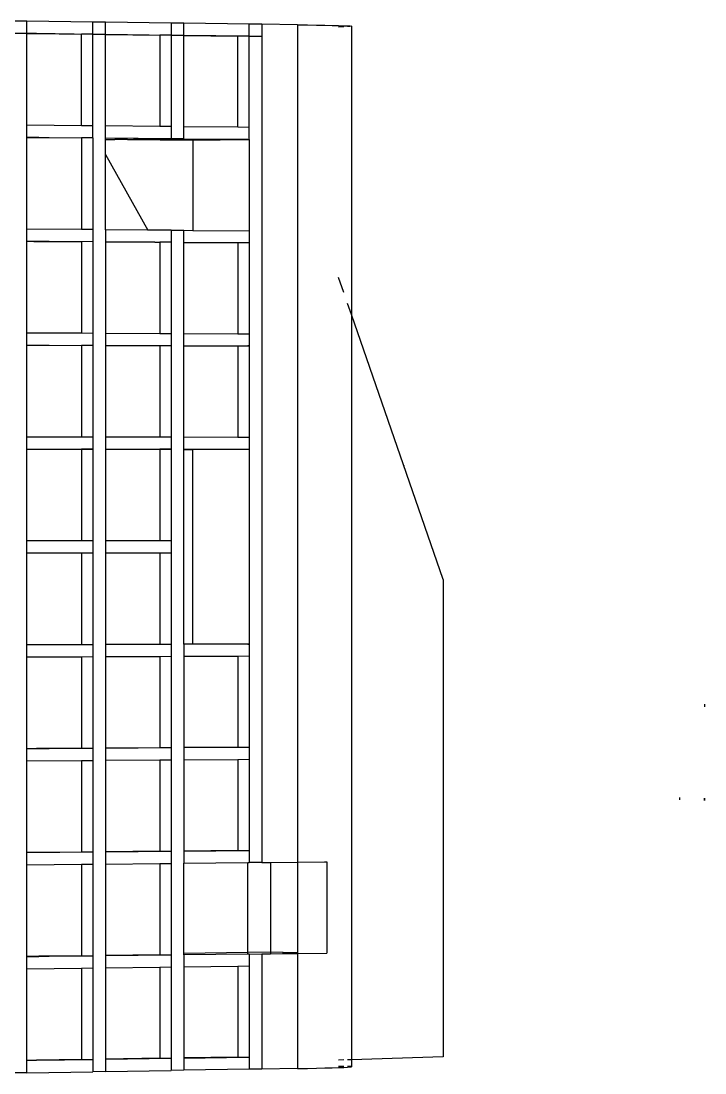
# Model space of a CAD drawing. Extents: x -10531 to 16009, y -6447 to 5372.
# Drawn here: x -9582 to -9188, y -330 to 275 of the extents above; entities that cross this region are included whole.
import ezdxf

# ---------------------------------------------------------------- set-up
doc = ezdxf.new("R2010")
doc.units = 0
doc.layers.get('0').update_dxf_attribs({"linetype": 'CONTINUOUS'})

msp = doc.modelspace()

# ---------------------------------------------------------------- linework, layer by layer
for p, q in [((-9578.32, 275.01), (-9585.01, 275.09)), ((-9540.42, 274.51), (-9578.32, 275.01)), ((-9578.32, 268.11), (-9578.32, 275.01)), ((-9533.09, 274.41), (-9540.42, 274.51)), ((-9540.42, 267.63), (-9540.42, 274.51)), ((-9495.36, 273.91), (-9533.09, 274.41)), ((-9533.09, 267.53), (-9533.09, 274.41)), ((-9488.05, 273.82), (-9495.36, 273.91)), ((-9495.36, 273.91), (-9495.36, 267.05)), ((-9450.46, 273.32), (-9488.05, 273.82)), ((-9488.05, 266.96), (-9488.05, 273.82)), ((-9443.21, 273.23), (-9450.46, 273.32)), ((-9450.46, 266.47), (-9450.46, 273.32)), ((-9422.67, 272.96), (-9443.21, 273.23)), ((-9443.21, 273.23), (-9443.21, 266.38)), ((-9422.67, 272.96), (-9416.98, 272.88)), ((-9422.67, 272.96), (-9422.67, -208.85)), ((-9416.98, 272.88), (-9411.69, 272.79)), ((-9411.69, 272.79), (-9406.9, 272.7)), ((-9406.9, 272.7), (-9402.66, 272.61)), ((-9402.66, 272.61), (-9399.04, 272.52)), ((-9399.04, 272.52), (-9396.09, 272.42)), ((-9396.09, 272.42), (-9393.86, 272.33)), ((-9585.01, 268.2), (-9578.32, 268.11)), ((-9578.32, 268.11), (-9572.72, 268.04)), ((-9578.32, 267.9), (-9578.32, 268.11)), ((-9578.32, 215.19), (-9578.32, 267.9)), ((-9578.32, 267.9), (-9572.72, 267.83)), ((-9572.72, 268.04), (-9572.72, 267.83)), ((-9572.72, 268.04), (-9540.42, 267.63)), ((-9572.72, 267.83), (-9546.89, 267.5)), ((-9540.42, 267.63), (-9546.89, 267.5)), ((-9546.89, 214.87), (-9546.89, 267.5)), ((-9540.42, 267.63), (-9533.09, 267.53)), ((-9540.42, 214.8), (-9540.42, 267.63)), ((-9533.09, 267.53), (-9495.36, 267.05)), ((-9533.09, 267.32), (-9533.09, 267.53)), ((-9533.09, 267.32), (-9501.84, 266.92)), ((-9533.09, 214.72), (-9533.09, 267.32)), ((-9495.36, 267.05), (-9501.84, 266.92)), ((-9501.84, 266.92), (-9501.84, 214.4)), ((-9495.36, 267.05), (-9495.36, 214.34)), ((-9495.36, 267.05), (-9488.05, 266.96)), ((-9488.05, 266.96), (-9451.27, 266.49)), ((-9488.05, 266.74), (-9488.05, 266.96)), ((-9488.05, 266.74), (-9456.95, 266.34)), ((-9488.05, 214.26), (-9488.05, 266.74)), ((-9451.27, 266.46), (-9456.95, 266.34)), ((-9456.95, 213.94), (-9456.95, 266.34)), ((-9451.27, 266.46), (-9451.27, 266.49)), ((-9451.27, 266.49), (-9450.46, 266.47)), ((-9450.46, 266.47), (-9451.27, 266.46)), ((-9450.46, 266.47), (-9443.21, 266.38)), ((-9450.46, 213.87), (-9450.46, 266.47)), ((-9443.21, 266.38), (-9443.21, -209.06)), ((-9399.04, 271.78), (-9396.09, 271.87)), ((-9393.86, 272.33), (-9392.38, 272.24)), ((-9392.58, 272), (-9393.86, 271.95)), ((-9391.74, 272.07), (-9392.58, 272)), ((-9392.38, 272.24), (-9391.67, 272.15)), ((-9391.67, 272.15), (-9391.74, 272.07)), ((-9391.67, 272.15), (-9391.67, 106.19)), ((-9578.32, 208.3), (-9578.32, 215.19)), ((-9546.89, 214.87), (-9578.32, 215.19)), ((-9540.42, 214.8), (-9546.89, 214.87)), ((-9540.42, 207.92), (-9540.42, 214.8)), ((-9533.09, 207.85), (-9533.09, 214.72)), ((-9501.84, 214.4), (-9533.09, 214.72)), ((-9495.36, 214.34), (-9501.84, 214.4)), ((-9495.36, 214.34), (-9495.36, 207.47)), ((-9488.05, 207.4), (-9488.05, 214.26)), ((-9456.95, 213.94), (-9488.05, 214.26)), ((-9450.46, 213.87), (-9456.95, 213.94)), ((-9450.46, 207.02), (-9450.46, 213.87)), ((-9578.32, 208.13), (-9578.32, 208.3)), ((-9578.32, 208.3), (-9574.79, 208.26)), ((-9578.32, 155.37), (-9578.32, 208.13)), ((-9578.32, 208.13), (-9574.79, 208.09)), ((-9574.79, 208.26), (-9574.79, 208.09)), ((-9574.79, 208.26), (-9574.3, 208.26)), ((-9574.79, 208.09), (-9574.3, 208.09)), ((-9574.3, 208.09), (-9574.3, 208.26)), ((-9574.3, 208.26), (-9572.72, 208.24)), ((-9574.3, 208.09), (-9572.72, 208.07)), ((-9572.72, 208.24), (-9572.72, 208.07)), ((-9572.72, 208.24), (-9571.44, 208.23)), ((-9572.72, 208.07), (-9571.44, 208.06)), ((-9571.44, 208.06), (-9571.44, 208.23)), ((-9571.44, 208.23), (-9565.4, 208.17)), ((-9571.44, 208.06), (-9565.4, 208)), ((-9565.4, 208), (-9565.4, 208.17)), ((-9565.4, 208.17), (-9540.42, 207.92)), ((-9565.4, 208), (-9546.89, 207.82)), ((-9540.42, 207.92), (-9546.89, 207.82)), ((-9546.89, 207.82), (-9546.89, 155.14)), ((-9540.42, 207.92), (-9540.42, 155.09)), ((-9533.09, 207.85), (-9495.36, 207.47)), ((-9533.09, 207.01), (-9533.09, 207.85)), ((-9533.09, 207.01), (-9527.69, 206.96)), ((-9533.09, 198.22), (-9533.09, 207.01)), ((-9527.69, 206.96), (-9495.36, 207.47)), ((-9520.4, 206.88), (-9527.69, 206.96)), ((-9520.4, 206.88), (-9488.05, 207.4)), ((-9520.4, 206.88), (-9482.85, 206.51)), ((-9488.05, 207.4), (-9495.36, 207.47)), ((-9488.05, 207.4), (-9451.27, 207.03)), ((-9482.85, 206.51), (-9451.27, 207.01)), ((-9482.85, 206.51), (-9482.85, 154.66)), ((-9451.27, 207.01), (-9451.27, 207.03)), ((-9451.27, 207.03), (-9450.46, 207.02)), ((-9451.27, 207.01), (-9450.46, 207.02)), ((-9450.46, 207.02), (-9450.46, 154.42)), ((-9533.09, 198.22), (-9508.7, 154.85)), ((-9533.09, 155.04), (-9533.09, 198.22)), ((-9578.32, 148.48), (-9578.32, 155.37)), ((-9546.89, 155.14), (-9578.32, 155.37)), ((-9540.42, 155.09), (-9546.89, 155.14)), ((-9540.42, 155.09), (-9540.42, 148.21)), ((-9533.09, 155.04), (-9533.09, 148.16)), ((-9508.7, 154.85), (-9533.09, 155.04)), ((-9495.36, 154.76), (-9508.7, 154.85)), ((-9495.36, 154.76), (-9488.05, 154.7)), ((-9495.36, 154.76), (-9495.36, 147.89)), ((-9488.05, 147.84), (-9488.05, 154.7)), ((-9488.05, 154.7), (-9482.85, 154.66)), ((-9482.85, 154.66), (-9450.46, 154.42)), ((-9450.46, 154.42), (-9450.46, 147.57)), ((-9578.32, 148.36), (-9578.32, 148.48)), ((-9578.32, 148.48), (-9574.3, 148.45)), ((-9578.32, 95.56), (-9578.32, 148.36)), ((-9578.32, 148.36), (-9574.3, 148.33)), ((-9574.3, 148.33), (-9574.3, 148.45)), ((-9574.3, 148.45), (-9572.72, 148.44)), ((-9574.3, 148.33), (-9572.72, 148.32)), ((-9572.72, 148.44), (-9572.72, 148.32)), ((-9572.72, 148.44), (-9571.44, 148.43)), ((-9572.72, 148.32), (-9571.44, 148.31)), ((-9571.44, 148.31), (-9571.44, 148.43)), ((-9571.44, 148.43), (-9565.4, 148.39)), ((-9571.44, 148.31), (-9565.4, 148.27)), ((-9565.4, 148.27), (-9565.4, 148.39)), ((-9565.4, 148.39), (-9540.42, 148.21)), ((-9565.4, 148.27), (-9546.89, 148.14)), ((-9540.42, 148.21), (-9546.89, 148.14)), ((-9546.89, 148.14), (-9546.89, 95.41)), ((-9540.42, 148.21), (-9540.42, 95.38)), ((-9533.09, 148.16), (-9504.82, 147.96)), ((-9533.09, 148.16), (-9533.09, 148.04)), ((-9533.09, 148.04), (-9533.09, 95.35)), ((-9533.09, 148.04), (-9504.75, 147.84)), ((-9504.82, 147.96), (-9504.75, 147.84)), ((-9504.82, 147.96), (-9495.36, 147.89)), ((-9504.75, 147.84), (-9501.84, 147.82)), ((-9495.36, 147.89), (-9501.84, 147.82)), ((-9501.84, 147.82), (-9501.84, 95.21)), ((-9495.36, 147.89), (-9495.36, 95.18)), ((-9488.05, 147.84), (-9451.27, 147.58)), ((-9488.05, 147.72), (-9488.05, 147.84)), ((-9488.05, 147.72), (-9456.95, 147.5)), ((-9488.05, 95.14), (-9488.05, 147.72)), ((-9451.27, 147.56), (-9456.95, 147.5)), ((-9456.95, 147.5), (-9456.95, 95)), ((-9451.27, 147.56), (-9451.27, 147.58)), ((-9451.27, 147.58), (-9450.46, 147.57)), ((-9450.46, 147.57), (-9451.27, 147.56)), ((-9450.46, 147.57), (-9450.46, 94.97)), ((-9396.09, 118.99), (-9399.04, 127.51)), ((-9391.67, 106.19), (-9393.86, 112.54)), ((-9338.99, -46.18), (-9391.67, 106.19)), ((-9391.67, 106.19), (-9391.67, -322.52)), ((-9578.32, 88.66), (-9578.32, 95.56)), ((-9546.89, 95.41), (-9578.32, 95.56)), ((-9540.42, 95.38), (-9546.89, 95.41)), ((-9540.42, 95.38), (-9540.42, 88.5)), ((-9533.09, 95.35), (-9533.09, 88.47)), ((-9501.84, 95.21), (-9533.09, 95.35)), ((-9495.36, 95.18), (-9501.84, 95.21)), ((-9495.36, 95.18), (-9495.36, 88.31)), ((-9488.05, 88.28), (-9488.05, 95.14)), ((-9456.95, 95), (-9488.05, 95.14)), ((-9450.46, 94.97), (-9456.95, 95)), ((-9450.46, 94.97), (-9450.46, 88.12)), ((-9578.32, 88.59), (-9578.32, 88.66)), ((-9578.32, 88.66), (-9574.79, 88.65)), ((-9578.32, 35.74), (-9578.32, 88.59)), ((-9578.32, 88.59), (-9574.79, 88.58)), ((-9574.79, 88.65), (-9574.79, 88.58)), ((-9574.79, 88.65), (-9574.3, 88.65)), ((-9574.79, 88.58), (-9574.3, 88.58)), ((-9574.3, 88.58), (-9574.3, 88.65)), ((-9574.3, 88.65), (-9572.72, 88.64)), ((-9574.3, 88.58), (-9572.72, 88.57)), ((-9572.72, 88.64), (-9572.72, 88.57)), ((-9572.72, 88.64), (-9571.44, 88.63)), ((-9572.72, 88.57), (-9571.44, 88.56)), ((-9571.44, 88.56), (-9571.44, 88.63)), ((-9571.44, 88.63), (-9565.4, 88.61)), ((-9571.44, 88.56), (-9565.4, 88.54)), ((-9565.4, 88.54), (-9565.4, 88.61)), ((-9565.4, 88.61), (-9540.42, 88.5)), ((-9565.4, 88.54), (-9546.89, 88.46)), ((-9540.42, 88.5), (-9546.89, 88.46)), ((-9546.89, 88.46), (-9546.89, 35.68)), ((-9540.42, 88.5), (-9540.42, 35.67)), ((-9533.09, 88.47), (-9495.36, 88.31)), ((-9533.09, 88.47), (-9533.09, 88.4)), ((-9533.09, 88.4), (-9501.84, 88.27)), ((-9533.09, 88.4), (-9533.09, 35.66)), ((-9495.36, 88.31), (-9501.84, 88.27)), ((-9501.84, 88.27), (-9501.84, 35.61)), ((-9495.36, 88.31), (-9495.36, 35.6)), ((-9488.05, 88.28), (-9471.2, 88.21)), ((-9488.05, 88.21), (-9488.05, 88.28)), ((-9488.05, 35.58), (-9488.05, 88.21)), ((-9488.05, 88.21), (-9471.16, 88.14)), ((-9471.2, 88.21), (-9471.16, 88.14)), ((-9471.2, 88.21), (-9451.27, 88.12)), ((-9471.16, 88.14), (-9456.95, 88.08)), ((-9451.27, 88.12), (-9456.95, 88.08)), ((-9456.95, 88.08), (-9456.95, 35.53)), ((-9451.27, 88.12), (-9451.27, 88.12)), ((-9450.46, 88.12), (-9451.27, 88.12)), ((-9451.27, 88.12), (-9450.46, 88.12)), ((-9450.46, 88.12), (-9450.46, 35.52)), ((-9578.32, 28.85), (-9578.32, 35.74)), ((-9546.89, 35.68), (-9578.32, 35.74)), ((-9540.42, 35.67), (-9546.89, 35.68)), ((-9540.42, 35.67), (-9540.42, 28.79)), ((-9533.09, 35.66), (-9533.09, 28.78)), ((-9501.84, 35.61), (-9533.09, 35.66)), ((-9495.36, 35.6), (-9501.84, 35.61)), ((-9495.36, 35.6), (-9495.36, 28.73)), ((-9488.05, 28.72), (-9488.05, 35.58)), ((-9456.95, 35.53), (-9488.05, 35.58)), ((-9450.46, 35.52), (-9456.95, 35.53)), ((-9450.46, 35.52), (-9450.46, 28.67)), ((-9578.32, 28.82), (-9578.32, 28.85)), ((-9578.32, 28.85), (-9574.3, 28.84)), ((-9578.32, -24.06), (-9578.32, 28.82)), ((-9578.32, 28.82), (-9574.3, 28.82)), ((-9574.3, 28.82), (-9574.3, 28.84)), ((-9574.3, 28.84), (-9572.72, 28.84)), ((-9574.3, 28.82), (-9572.72, 28.82)), ((-9572.72, 28.84), (-9572.72, 28.82)), ((-9572.72, 28.84), (-9571.44, 28.84)), ((-9572.72, 28.82), (-9571.44, 28.81)), ((-9571.44, 28.81), (-9571.44, 28.84)), ((-9571.44, 28.84), (-9565.4, 28.83)), ((-9571.44, 28.81), (-9565.4, 28.81)), ((-9565.4, 28.81), (-9565.4, 28.83)), ((-9565.4, 28.83), (-9540.42, 28.79)), ((-9565.4, 28.81), (-9546.89, 28.78)), ((-9540.42, 28.79), (-9546.89, 28.78)), ((-9546.89, 28.78), (-9546.89, -24.02)), ((-9540.42, 28.79), (-9540.42, -24.04)), ((-9533.09, 28.78), (-9495.36, 28.73)), ((-9533.09, 28.78), (-9533.09, 28.76)), ((-9533.09, 28.76), (-9501.84, 28.72)), ((-9533.09, 28.76), (-9533.09, -24.01)), ((-9495.36, 28.73), (-9501.84, 28.72)), ((-9501.84, 28.72), (-9501.84, -23.97)), ((-9495.36, 28.73), (-9495.36, -23.98)), ((-9488.05, 28.61), (-9488.05, 28.72)), ((-9488.05, 28.72), (-9451.27, 28.67)), ((-9488.05, 28.61), (-9482.85, 28.6)), ((-9488.05, -83.2), (-9488.05, 28.61)), ((-9482.85, 28.6), (-9451.27, 28.67)), ((-9482.85, -83.18), (-9482.85, 28.6)), ((-9451.27, 28.67), (-9451.27, 28.67)), ((-9451.27, 28.67), (-9450.46, 28.67)), ((-9450.46, 28.67), (-9450.46, -83.38)), ((-9361.17, 18.96), (-9361.51, 18.96)), ((-9574.3, -24.05), (-9578.32, -24.06)), ((-9578.32, -24.08), (-9578.32, -24.06)), ((-9574.3, -24.07), (-9578.32, -24.08)), ((-9578.32, -30.97), (-9578.32, -24.08)), ((-9574.3, -24.07), (-9574.3, -24.05)), ((-9572.72, -24.05), (-9574.3, -24.05)), ((-9572.72, -24.07), (-9574.3, -24.07)), ((-9572.72, -24.05), (-9572.72, -24.07)), ((-9571.44, -24.05), (-9572.72, -24.05)), ((-9571.44, -24.07), (-9572.72, -24.07)), ((-9565.4, -24.04), (-9571.44, -24.05)), ((-9571.44, -24.07), (-9571.44, -24.05)), ((-9565.4, -24.06), (-9571.44, -24.07)), ((-9546.89, -24.02), (-9565.4, -24.04)), ((-9565.4, -24.06), (-9565.4, -24.04)), ((-9540.42, -24.04), (-9565.4, -24.06)), ((-9540.42, -24.04), (-9546.89, -24.02)), ((-9540.42, -24.04), (-9540.42, -30.91)), ((-9520.4, -23.99), (-9533.09, -24.01)), ((-9533.09, -24.01), (-9533.09, -24.03)), ((-9520.4, -24.01), (-9533.09, -24.03)), ((-9533.09, -24.03), (-9533.09, -30.9)), ((-9501.84, -23.97), (-9520.4, -23.99)), ((-9495.36, -23.98), (-9520.4, -24.01)), ((-9520.4, -24.01), (-9520.4, -23.99)), ((-9495.36, -23.98), (-9501.84, -23.97)), ((-9495.36, -23.98), (-9495.36, -30.85)), ((-9578.32, -30.97), (-9546.89, -30.92)), ((-9578.32, -83.83), (-9578.32, -30.97)), ((-9546.89, -30.92), (-9540.42, -30.91)), ((-9546.89, -30.92), (-9546.89, -83.7)), ((-9540.42, -30.91), (-9540.42, -83.74)), ((-9533.09, -30.9), (-9501.84, -30.86)), ((-9533.09, -30.9), (-9533.09, -83.65)), ((-9501.84, -30.86), (-9495.36, -30.85)), ((-9501.84, -30.86), (-9501.84, -83.52)), ((-9495.36, -30.85), (-9495.36, -83.56)), ((-9338.99, -46.18), (-9338.99, -320.84)), ((-9574.3, -83.81), (-9578.32, -83.83)), ((-9578.32, -83.9), (-9578.32, -83.83)), ((-9574.3, -83.88), (-9578.32, -83.9)), ((-9578.32, -90.79), (-9578.32, -83.9)), ((-9574.3, -83.88), (-9574.3, -83.81)), ((-9572.72, -83.81), (-9574.3, -83.81)), ((-9572.72, -83.87), (-9574.3, -83.88)), ((-9571.44, -83.8), (-9572.72, -83.81)), ((-9572.72, -83.81), (-9572.72, -83.87)), ((-9571.44, -83.87), (-9572.72, -83.87)), ((-9565.4, -83.78), (-9571.44, -83.8)), ((-9571.44, -83.87), (-9571.44, -83.8)), ((-9565.4, -83.84), (-9571.44, -83.87)), ((-9546.89, -83.7), (-9565.4, -83.78)), ((-9540.42, -83.74), (-9565.4, -83.84)), ((-9565.4, -83.84), (-9565.4, -83.78)), ((-9540.42, -83.74), (-9546.89, -83.7)), ((-9540.42, -83.74), (-9540.42, -90.62)), ((-9501.84, -83.52), (-9533.09, -83.65)), ((-9495.36, -83.56), (-9533.09, -83.71)), ((-9533.09, -83.65), (-9533.09, -83.71)), ((-9533.09, -83.71), (-9533.09, -90.59)), ((-9495.36, -83.56), (-9501.84, -83.52)), ((-9495.36, -83.56), (-9495.36, -90.43)), ((-9488.05, -83.2), (-9482.85, -83.18)), ((-9488.05, -83.53), (-9488.05, -83.2)), ((-9451.27, -83.39), (-9488.05, -83.53)), ((-9488.05, -83.53), (-9488.05, -90.4)), ((-9482.85, -83.18), (-9451.27, -83.38)), ((-9451.27, -83.39), (-9451.27, -83.38)), ((-9451.27, -83.38), (-9450.46, -83.38)), ((-9450.46, -83.38), (-9451.27, -83.39)), ((-9450.46, -83.38), (-9450.46, -90.23)), ((-9578.32, -90.79), (-9546.89, -90.65)), ((-9578.32, -143.6), (-9578.32, -90.79)), ((-9546.89, -90.65), (-9540.42, -90.62)), ((-9546.89, -90.65), (-9546.89, -143.38)), ((-9540.42, -90.62), (-9540.42, -143.45)), ((-9533.09, -90.59), (-9501.84, -90.45)), ((-9533.09, -90.59), (-9533.09, -143.29)), ((-9501.84, -90.45), (-9495.36, -90.43)), ((-9501.84, -90.45), (-9501.84, -143.07)), ((-9495.36, -90.43), (-9495.36, -143.14)), ((-9488.05, -90.4), (-9456.95, -90.26)), ((-9488.05, -90.4), (-9488.05, -142.98)), ((-9456.95, -90.26), (-9450.46, -90.23)), ((-9456.95, -90.26), (-9456.95, -142.76)), ((-9450.46, -90.23), (-9450.46, -142.83)), ((-9188.44, -119.42), (-9188.44, -118.05)), ((-9188.37, -119.42), (-9188.37, -118.05)), ((-9574.3, -143.57), (-9578.32, -143.6)), ((-9578.32, -143.71), (-9578.32, -143.6)), ((-9574.3, -143.69), (-9578.32, -143.71)), ((-9578.32, -150.6), (-9578.32, -143.71)), ((-9572.72, -143.56), (-9574.3, -143.57)), ((-9574.3, -143.69), (-9574.3, -143.57)), ((-9572.72, -143.67), (-9574.3, -143.69)), ((-9571.44, -143.55), (-9572.72, -143.56)), ((-9572.72, -143.56), (-9572.72, -143.67)), ((-9571.44, -143.67), (-9572.72, -143.67)), ((-9565.4, -143.51), (-9571.44, -143.55)), ((-9571.44, -143.67), (-9571.44, -143.55)), ((-9565.4, -143.62), (-9571.44, -143.67)), ((-9546.89, -143.38), (-9565.4, -143.51)), ((-9540.42, -143.45), (-9565.4, -143.62)), ((-9565.4, -143.62), (-9565.4, -143.51)), ((-9540.42, -143.45), (-9546.89, -143.38)), ((-9540.42, -143.45), (-9540.42, -150.33)), ((-9501.84, -143.07), (-9533.09, -143.29)), ((-9495.36, -143.14), (-9533.09, -143.4)), ((-9533.09, -143.29), (-9533.09, -143.4)), ((-9533.09, -143.4), (-9533.09, -150.28)), ((-9495.36, -143.14), (-9501.84, -143.07)), ((-9495.36, -143.14), (-9495.36, -150.01)), ((-9456.95, -142.76), (-9488.05, -142.98)), ((-9451.27, -142.84), (-9488.05, -143.09)), ((-9488.05, -142.98), (-9488.05, -143.09)), ((-9488.05, -143.09), (-9488.05, -149.95)), ((-9451.27, -142.82), (-9456.95, -142.76)), ((-9451.27, -142.84), (-9451.27, -142.82)), ((-9450.46, -142.83), (-9451.27, -142.82)), ((-9450.46, -142.83), (-9451.27, -142.84)), ((-9450.46, -142.83), (-9450.46, -149.68)), ((-9578.32, -150.6), (-9546.89, -150.38)), ((-9578.32, -203.37), (-9578.32, -150.6)), ((-9546.89, -150.38), (-9540.42, -150.33)), ((-9546.89, -150.38), (-9546.89, -203.06)), ((-9540.42, -150.33), (-9540.42, -203.16)), ((-9533.09, -150.28), (-9501.84, -150.05)), ((-9533.09, -150.28), (-9533.09, -202.93)), ((-9501.84, -150.05), (-9495.36, -150.01)), ((-9501.84, -150.05), (-9501.84, -202.62)), ((-9495.36, -150.01), (-9495.36, -202.72)), ((-9488.05, -149.95), (-9456.95, -149.73)), ((-9488.05, -149.95), (-9488.05, -202.49)), ((-9456.95, -149.73), (-9450.46, -149.68)), ((-9456.95, -149.73), (-9456.95, -202.18)), ((-9450.46, -149.68), (-9450.46, -202.28)), ((-9203, -171.68), (-9203, -173.04)), ((-9188.57, -173.32), (-9188.57, -171.96)), ((-9188.51, -173.32), (-9188.51, -171.96)), ((-9546.89, -203.06), (-9578.32, -203.37)), ((-9540.42, -203.16), (-9578.32, -203.53)), ((-9578.32, -203.53), (-9578.32, -203.37)), ((-9578.32, -210.42), (-9578.32, -203.53)), ((-9540.42, -203.16), (-9546.89, -203.06)), ((-9540.42, -203.16), (-9540.42, -210.04)), ((-9501.84, -202.62), (-9533.09, -202.93)), ((-9495.36, -202.72), (-9533.09, -203.09)), ((-9533.09, -202.93), (-9533.09, -203.09)), ((-9533.09, -203.09), (-9533.09, -209.97)), ((-9495.36, -202.72), (-9501.84, -202.62)), ((-9495.36, -202.72), (-9495.36, -209.59)), ((-9456.95, -202.18), (-9488.05, -202.49)), ((-9451.27, -202.29), (-9488.05, -202.65)), ((-9488.05, -202.49), (-9488.05, -202.65)), ((-9488.05, -202.65), (-9488.05, -209.51)), ((-9451.27, -202.27), (-9456.95, -202.18)), ((-9451.27, -202.29), (-9451.27, -202.27)), ((-9450.46, -202.28), (-9451.27, -202.27)), ((-9450.46, -202.28), (-9451.27, -202.29)), ((-9450.46, -202.28), (-9450.46, -209.13)), ((-9578.32, -210.42), (-9546.89, -210.1)), ((-9578.32, -263.13), (-9578.32, -210.42)), ((-9546.89, -210.1), (-9540.42, -210.04)), ((-9546.89, -210.1), (-9546.89, -262.74)), ((-9540.42, -210.04), (-9540.42, -262.87)), ((-9533.09, -209.97), (-9501.84, -209.65)), ((-9533.09, -209.97), (-9533.09, -262.56)), ((-9501.84, -209.65), (-9495.36, -209.59)), ((-9501.84, -209.65), (-9501.84, -262.17)), ((-9495.36, -209.59), (-9495.36, -262.3)), ((-9488.05, -209.51), (-9451.27, -209.14)), ((-9488.05, -261.15), (-9488.05, -209.51)), ((-9451.27, -209.14), (-9450.46, -209.13)), ((-9451.27, -260.69), (-9451.27, -209.14)), ((-9443.21, -209.06), (-9450.46, -209.13)), ((-9443.21, -209.06), (-9438.2, -209.01)), ((-9438.2, -209.01), (-9422.67, -208.85)), ((-9438.2, -209.01), (-9438.2, -260.53)), ((-9422.67, -208.85), (-9407.16, -208.7)), ((-9422.67, -208.85), (-9422.67, -260.84)), ((-9407.16, -208.66), (-9405.77, -208.68)), ((-9407.16, -208.7), (-9405.77, -208.68)), ((-9405.77, -208.68), (-9405.77, -261.17)), ((-9574.3, -263.08), (-9578.32, -263.13)), ((-9578.32, -263.35), (-9578.32, -263.13)), ((-9574.3, -263.3), (-9578.32, -263.35)), ((-9578.32, -270.24), (-9578.32, -263.35)), ((-9572.72, -263.06), (-9574.3, -263.08)), ((-9574.3, -263.3), (-9574.3, -263.08)), ((-9572.72, -263.28), (-9574.3, -263.3)), ((-9571.44, -263.05), (-9572.72, -263.06)), ((-9572.72, -263.06), (-9572.72, -263.28)), ((-9571.44, -263.26), (-9572.72, -263.28)), ((-9565.4, -262.97), (-9571.44, -263.05)), ((-9571.44, -263.26), (-9571.44, -263.05)), ((-9565.4, -263.18), (-9571.44, -263.26)), ((-9546.89, -262.74), (-9565.4, -262.97)), ((-9540.42, -262.87), (-9565.4, -263.18)), ((-9565.4, -263.18), (-9565.4, -262.97)), ((-9540.42, -262.87), (-9546.89, -262.74)), ((-9540.42, -262.87), (-9540.42, -269.75)), ((-9501.84, -262.17), (-9533.09, -262.56)), ((-9495.36, -262.3), (-9533.09, -262.78)), ((-9533.09, -262.56), (-9533.09, -262.78)), ((-9533.09, -262.78), (-9533.09, -269.65)), ((-9495.36, -262.3), (-9501.84, -262.17)), ((-9495.36, -262.3), (-9495.36, -269.17)), ((-9488.05, -261.15), (-9451.27, -260.69)), ((-9488.05, -262.21), (-9488.05, -261.15)), ((-9451.27, -261.75), (-9488.05, -262.21)), ((-9488.05, -262.21), (-9488.05, -269.07)), ((-9451.27, -260.69), (-9438.2, -260.53)), ((-9451.27, -261.75), (-9451.27, -260.69)), ((-9450.46, -261.74), (-9451.27, -261.75)), ((-9450.46, -261.74), (-9443.21, -261.64)), ((-9450.46, -261.74), (-9450.46, -268.59)), ((-9443.21, -261.64), (-9438.2, -261.58)), ((-9443.21, -261.64), (-9443.21, -327.92)), ((-9438.2, -260.53), (-9438.2, -261.58)), ((-9438.2, -260.53), (-9430.97, -260.67)), ((-9438.2, -261.58), (-9430.97, -261.49)), ((-9430.97, -261.49), (-9430.97, -260.67)), ((-9430.97, -260.67), (-9422.67, -260.84)), ((-9430.97, -261.49), (-9422.67, -261.39)), ((-9422.67, -260.84), (-9422.67, -261.39)), ((-9422.67, -261.39), (-9405.77, -261.17)), ((-9422.67, -261.39), (-9422.67, -327.6)), ((-9578.32, -270.24), (-9546.89, -269.83)), ((-9578.32, -322.9), (-9578.32, -270.24)), ((-9546.89, -269.83), (-9540.42, -269.75)), ((-9546.89, -269.83), (-9546.89, -322.42)), ((-9540.42, -269.75), (-9540.42, -322.58)), ((-9533.09, -269.65), (-9501.84, -269.25)), ((-9533.09, -269.65), (-9533.09, -322.2)), ((-9501.84, -269.25), (-9495.36, -269.17)), ((-9501.84, -269.25), (-9501.84, -321.72)), ((-9495.36, -269.17), (-9495.36, -321.88)), ((-9488.05, -269.07), (-9456.95, -268.67)), ((-9488.05, -269.07), (-9488.05, -321.51)), ((-9456.95, -268.67), (-9450.46, -268.59)), ((-9456.95, -268.67), (-9456.95, -321.03)), ((-9450.46, -268.59), (-9450.46, -321.19)), ((-9572.72, -322.82), (-9578.32, -322.9)), ((-9578.32, -323.16), (-9578.32, -322.9)), ((-9572.72, -323.08), (-9578.32, -323.16)), ((-9578.32, -330.06), (-9578.32, -323.16)), ((-9546.89, -322.42), (-9572.72, -322.82)), ((-9540.42, -322.58), (-9572.72, -323.08)), ((-9572.72, -322.82), (-9572.72, -323.08)), ((-9540.42, -322.58), (-9546.89, -322.42)), ((-9540.42, -322.58), (-9540.42, -329.46)), ((-9501.84, -321.72), (-9533.09, -322.2)), ((-9495.36, -321.88), (-9533.09, -322.46)), ((-9533.09, -322.2), (-9533.09, -322.46)), ((-9533.09, -322.46), (-9533.09, -329.34)), ((-9495.36, -321.88), (-9501.84, -321.72)), ((-9495.36, -321.88), (-9495.36, -328.75)), ((-9456.95, -321.03), (-9488.05, -321.51)), ((-9451.27, -321.2), (-9488.05, -321.77)), ((-9488.05, -321.51), (-9488.05, -321.77)), ((-9488.05, -321.77), (-9488.05, -328.63)), ((-9451.27, -321.17), (-9456.95, -321.03)), ((-9451.27, -321.2), (-9451.27, -321.17)), ((-9450.46, -321.19), (-9451.27, -321.17)), ((-9450.46, -321.19), (-9451.27, -321.2)), ((-9450.46, -321.19), (-9450.46, -328.04)), ((-9396.09, -322.66), (-9399.04, -322.75)), ((-9399.04, -326.18), (-9396.09, -326.29)), ((-9391.67, -322.52), (-9393.86, -322.59)), ((-9392.58, -326.45), (-9393.86, -326.38)), ((-9393.86, -326.84), (-9392.38, -326.73)), ((-9391.74, -326.53), (-9392.58, -326.45)), ((-9392.38, -326.73), (-9391.67, -326.63)), ((-9391.67, -326.63), (-9391.74, -326.53)), ((-9338.99, -320.84), (-9391.67, -322.52)), ((-9391.67, -322.52), (-9391.67, -326.63)), ((-9578.32, -330.06), (-9585.01, -330.16)), ((-9578.32, -330.06), (-9540.42, -329.46)), ((-9533.09, -329.34), (-9540.42, -329.46)), ((-9533.09, -329.34), (-9495.36, -328.75)), ((-9488.05, -328.63), (-9495.36, -328.75)), ((-9450.46, -328.04), (-9488.05, -328.63)), ((-9443.21, -327.92), (-9450.46, -328.04)), ((-9422.67, -327.6), (-9443.21, -327.92)), ((-9422.67, -327.6), (-9416.98, -327.5)), ((-9416.98, -327.5), (-9411.69, -327.4)), ((-9411.69, -327.4), (-9406.9, -327.29)), ((-9406.9, -327.29), (-9402.66, -327.18)), ((-9402.66, -327.18), (-9399.04, -327.07)), ((-9399.04, -327.07), (-9396.09, -326.95)), ((-9396.09, -326.95), (-9393.86, -326.84))]:
    msp.add_line(p, q)

doc.saveas('drawing.dxf')
